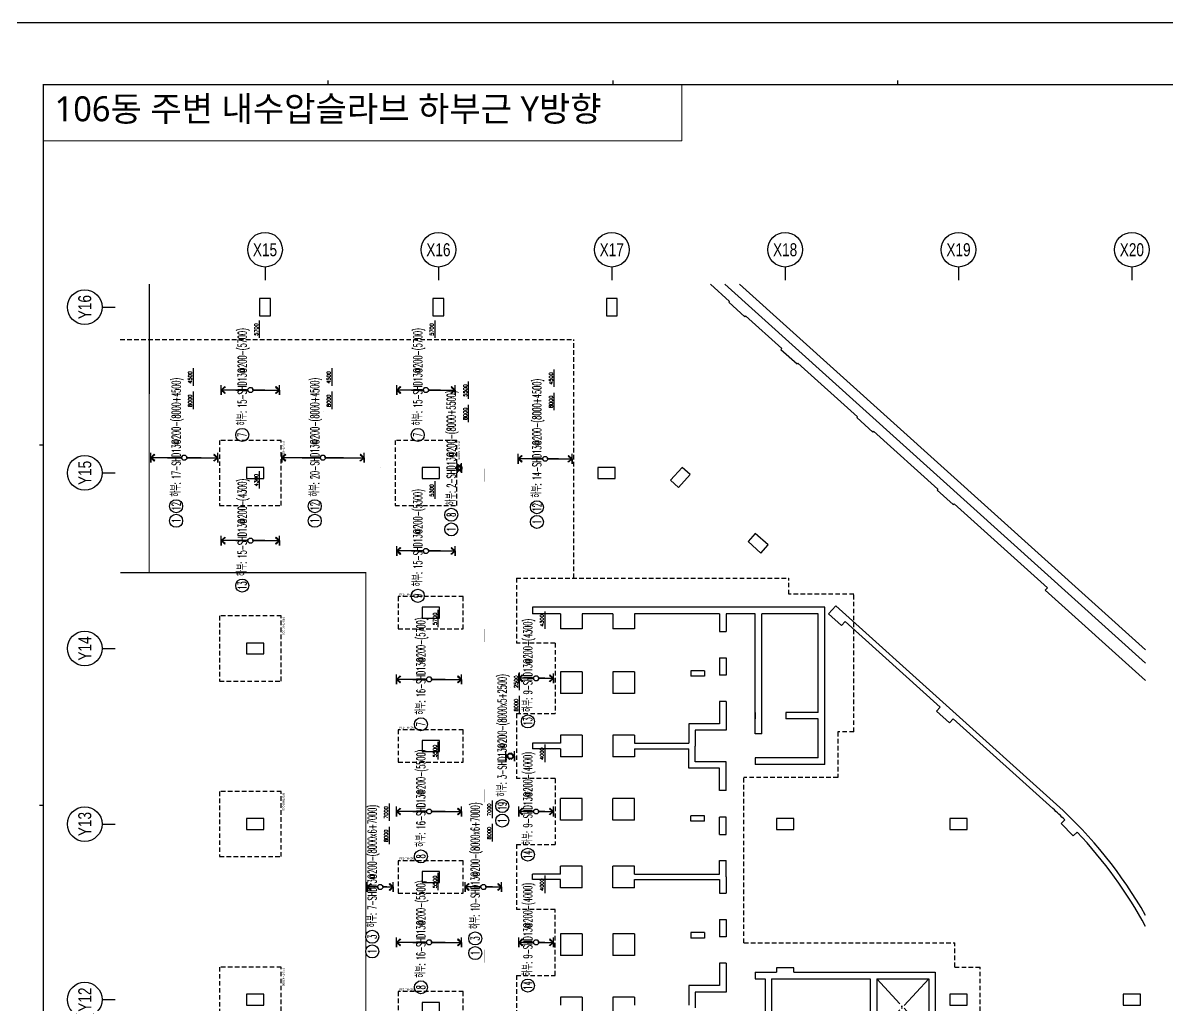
# Model space of a CAD drawing. Header units: millimetres. Extents: x 327808 to 2562540, y -728300 to 402793.
# Drawn here: x 461575 to 514374, y -270846 to -225530 of the extents above; entities that cross this region are included whole.
import ezdxf
from ezdxf.enums import TextEntityAlignment as Align

# ---------------------------------------------------------------- set-up
doc = ezdxf.new("R2010")
doc.units = ezdxf.units.MM
doc.header["$LTSCALE"] = 140
doc.linetypes.add('XS-기초$0$DDOT', pattern=[14, 12, -1, 0, -1])
doc.linetypes.add('XS-기초$0$HID', pattern=[2.3, 1.5, -0.8])
for name, color, linetype in [('BUB', 7, 'Continuous'), ('CEN-P', 14, 'Continuous'), ('XDIM', 7, 'Continuous'), ('XREBAR', 1, 'Continuous'), ('XS-기초$0$MAT', 3, 'XS-기초$0$HID'), ('XS-기초$0$OPEN', 9, 'XS-기초$0$DDOT'), ('XS-기초$0$PILE-P', 4, 'XS-기초$0$HID'), ('XS-기초$0$WALL', 11, 'Continuous'), ('XS-기초$0$기초연단', 3, 'Continuous'), ('XTAG', 7, 'Continuous'), ('기초꺽임', 7, 'Continuous')]:
    doc.layers.add(name, color=color, linetype=linetype)
doc.layers.add('TEXT', color=3, linetype='Continuous', lineweight=9)
doc.layers.add('XTITLE', color=22, linetype='Continuous', lineweight=0)
doc.layers.add('XS-기초$0$DEFPOINT', color=144, linetype='Continuous', plot=False)
doc.styles.add('XRebar', font='Romans.shx', dxfattribs={"bigfont": 'whgtxt.shx'})
doc.styles.add('XRebar2', font='Romans.shx')
doc.styles.add('XS-기초$0$맑은고딕', font='malgun.ttf')
doc.styles.add('돋움', font='malgun.ttf')
doc.styles.add('돋음', font='')
doc.styles.get('돋음').set_extended_font_data('Dotum')

# ---------------------------------------------------------------- blocks, each defined once
blk = doc.blocks.new('dhs_sheet2e')
at = {"color": 7}
for p, q in [((2996.4, 43498.2), (2796.7, 43498.2)), ((2996.4, 29664.7), (2796.7, 29664.7)), ((2996.4, 15831.2), (2796.7, 15831.2)), ((20500.6, 1997.6), (20500.6, 1797.9)), ((38004.8, 1997.6), (38004.8, 1797.9))]:
    blk.add_line(p, q, dxfattribs=at)
blk.add_lwpolyline([(84000, 0), (84000, 59329.4), (0, 59329.4), (0, 0)], close=True, dxfattribs=at)
at = {"color": 30, "const_width": 64.9}
blk.add_lwpolyline([(81003.6, 57331.7), (2996.4, 57331.7), (2996.4, 1997.6), (81003.6, 1997.6)], close=True, dxfattribs=at)
blk = doc.blocks.new('SDHSDHS')
at = {"color": 255, "xscale": 0.75, "yscale": 0.75, "zscale": 0.75}
blk.add_blockref('dhs_sheet2e', (0, 0), dxfattribs=at)
blk = doc.blocks.new('XS-기초$0$PF3')
at = {"layer": 'XS-기초$0$MAT', "linetype": 'XS-기초$0$HID'}
blk.add_lwpolyline([(-1500, -1650), (1500, -1650), (1500, 1200), (-1500, 1200)], close=True, dxfattribs=at)
at = {"layer": 'XS-기초$0$DEFPOINT', "color": 1, "style": 'XS-기초$0$맑은고딕'}
blk.add_text('PF3-THK1000', height=100, dxfattribs=at).set_placement((-1450, 1300), align=Align.MIDDLE_LEFT)
blk = doc.blocks.new('XS-기초$0$PF2')
at = {"layer": 'XS-기초$0$MAT', "linetype": 'XS-기초$0$HID'}
blk.add_lwpolyline([(-1500, -750), (1500, -750), (1500, 750), (-1500, 750)], close=True, dxfattribs=at)
at = {"layer": 'XS-기초$0$DEFPOINT', "color": 1, "style": 'XS-기초$0$맑은고딕'}
blk.add_text('PF2-THK950', height=100, dxfattribs=at).set_placement((-1450, 850), align=Align.MIDDLE_LEFT)
blk = doc.blocks.new('BUB')
at = {"layer": 'BUB'}
blk.add_line((0, 1500), (0, 0), dxfattribs=at)
blk.add_circle((0, 3500), 2000, dxfattribs=at)
blk = doc.blocks.new('zdhdthbse')
at = {"layer": 'CEN-P'}
blk.add_lwpolyline([(-21405, 32883), (-21405, 27829)], dxfattribs=at)
at = {"layer": 'XS-기초$0$OPEN'}
for p, q in [((14570, -1755), (12170, 845)), ((14570, 845), (12170, -1755))]:
    blk.add_line(p, q, dxfattribs=at)
at = {"layer": 'XS-기초$0$WALL', "color": 5}
for p, q in [((5374, 32090), (4494, 32883)), ((24577, 15406), (5167, 32883)), ((-15805, 32230), (-16305, 32230)), ((-16305, 32230), (-16305, 31430)), ((-15805, 31430), (-15805, 32230)), ((-7805, 32230), (-8305, 32230)), ((-8305, 32230), (-8305, 31430)), ((-7805, 31430), (-7805, 32230)), ((195, 32230), (-305, 32230)), ((-305, 32230), (-305, 31430)), ((195, 31430), (195, 32230)), ((5374, 32090), (5341, 32053)), ((5341, 32053), (6084, 31384)), ((-16305, 31430), (-15805, 31430)), ((-8305, 31430), (-7805, 31430)), ((-305, 31430), (195, 31430)), ((6084, 31384), (6118, 31421)), ((7788, 29918), (6118, 31421)), ((7788, 29918), (7754, 29880)), ((7754, 29880), (8497, 29211)), ((8497, 29211), (8531, 29248)), ((11280, 26773), (8531, 29248)), ((11280, 26773), (11247, 26735)), ((11247, 26735), (11990, 26066)), ((11990, 26066), (12023, 26103)), ((14996, 23427), (12023, 26103)), ((-16905, 24430), (-16905, 23930)), ((-16105, 24430), (-16905, 24430)), ((-16105, 23930), (-16105, 24430)), ((-8805, 24430), (-8805, 23930)), ((-8005, 24430), (-8805, 24430)), ((-8005, 23930), (-8005, 24430)), ((-705, 24430), (-705, 23930)), ((95, 24430), (-705, 24430)), ((95, 23930), (95, 24430)), ((3189, 24437), (2654, 23842)), ((3561, 24102), (3189, 24437)), ((-16905, 23930), (-16105, 23930)), ((-8805, 23930), (-8005, 23930)), ((-705, 23930), (95, 23930)), ((2654, 23842), (3025, 23508)), ((3025, 23508), (3561, 24102)), ((14996, 23427), (14963, 23390)), ((14963, 23390), (15706, 22721)), ((15706, 22721), (15739, 22758)), ((20049, 18877), (15739, 22758)), ((6570, 21392), (6236, 21021)), ((7165, 20857), (6570, 21392)), ((6236, 21021), (6830, 20485)), ((6830, 20485), (7165, 20857)), ((19949, 18765), (20049, 18877)), ((24577, 14599), (19949, 18765)), ((-8805, 17980), (-8805, 17480)), ((-8005, 17980), (-8805, 17980)), ((-8005, 17480), (-8005, 17980)), ((-3705, 17980), (-3705, 17680)), ((9770, 17980), (-3705, 17980)), ((9770, 10730), (9770, 17980)), ((10286, 18047), (9952, 17675)), ((20467, 8879), (10286, 18047)), ((-8805, 17480), (-8005, 17480)), ((-2420, 17680), (-3705, 17680)), ((-2420, 17680), (-2420, 16980)), ((-1420, 17680), (-1420, 16980)), ((0, 17680), (-1420, 17680)), ((0, 17680), (0, 16980)), ((4920, 17680), (1000, 17680)), ((1000, 17680), (1000, 16980)), ((4920, 17680), (4920, 16865)), ((6570, 17680), (5220, 17680)), ((5220, 17680), (5220, 16865)), ((6570, 12140), (6570, 17680)), ((6870, 12140), (6870, 17680)), ((9470, 17680), (6870, 17680)), ((9470, 13130), (9470, 17680)), ((9952, 17675), (10546, 17140)), ((-1420, 16980), (-2420, 16980)), ((1000, 16980), (0, 16980)), ((10546, 17140), (10713, 17325)), ((15098, 13378), (10713, 17325)), ((4920, 16865), (5220, 16865)), ((-16905, 16330), (-16905, 15830)), ((-16105, 16330), (-16905, 16330)), ((-16105, 15830), (-16105, 16330)), ((-16905, 15830), (-16105, 15830)), ((4920, 15655), (5220, 15655)), ((4920, 15655), (4920, 14855)), ((5220, 15655), (5220, 14855)), ((-1420, 15000), (-2420, 15000)), ((-2420, 15000), (-2420, 14000)), ((-1420, 15000), (-1420, 14000)), ((1000, 15000), (0, 15000)), ((0, 15000), (0, 14000)), ((1000, 15000), (1000, 14000)), ((4220, 15050), (3590, 15050)), ((3590, 15050), (3590, 14800)), ((4220, 14800), (3590, 14800)), ((4220, 15050), (4220, 14800)), ((5220, 14855), (4920, 14855)), ((-1420, 14000), (-2420, 14000)), ((1000, 14000), (0, 14000)), ((5220, 13635), (4920, 13635)), ((4920, 13635), (4920, 12605)), ((5220, 13635), (5220, 12305)), ((15098, 13378), (14931, 13192)), ((6570, 13130), (6570, 12830)), ((9470, 13130), (7980, 13130)), ((7980, 13130), (7980, 12830)), ((9470, 12830), (7980, 12830)), ((9470, 11030), (9470, 12830)), ((14931, 13192), (15525, 12657)), ((15525, 12657), (15692, 12842)), ((20300, 8694), (15692, 12842)), ((3500, 12605), (3500, 11705)), ((4920, 12605), (3500, 12605)), ((3800, 12305), (3800, 11580)), ((5220, 12305), (3800, 12305)), ((-8805, 11830), (-8805, 11330)), ((-8005, 11830), (-8805, 11830)), ((-8005, 11330), (-8005, 11830)), ((-3705, 11705), (-3705, 11455)), ((-2420, 11705), (-3705, 11705)), ((-1420, 12080), (-2420, 12080)), ((-2420, 12080), (-2420, 11705)), ((-1420, 12080), (-1420, 11080)), ((1000, 12080), (0, 12080)), ((0, 12080), (0, 11080)), ((1000, 12080), (1000, 11705)), ((1000, 11705), (3500, 11705)), ((6870, 12140), (6570, 12140)), ((-8805, 11330), (-8005, 11330)), ((-2420, 11455), (-3705, 11455)), ((-2420, 11455), (-2420, 11080)), ((1000, 11455), (3500, 11455)), ((1000, 11455), (1000, 11080)), ((3500, 10555), (3500, 11455)), ((3800, 10855), (3800, 11580)), ((-1420, 11080), (-2420, 11080)), ((1000, 11080), (0, 11080)), ((5220, 10855), (3800, 10855)), ((5220, 9525), (5220, 10855)), ((9470, 11030), (6570, 11030)), ((6570, 11030), (6570, 10730)), ((9770, 10730), (6570, 10730)), ((4920, 10555), (3500, 10555)), ((4920, 9525), (4920, 10555)), ((5220, 9525), (4920, 9525)), ((-2420, 8160), (-2420, 9160)), ((-1420, 9160), (-2420, 9160)), ((-1420, 8160), (-1420, 9160)), ((0, 8160), (0, 9160)), ((1000, 9160), (0, 9160)), ((1000, 8160), (1000, 9160)), ((-16905, 8230), (-16905, 7730)), ((-16105, 8230), (-16905, 8230)), ((-16105, 7730), (-16105, 8230)), ((-1420, 8160), (-2420, 8160)), ((1000, 8160), (0, 8160)), ((4220, 8360), (3590, 8360)), ((3590, 8110), (3590, 8360)), ((4220, 8110), (3590, 8110)), ((4220, 8110), (4220, 8360)), ((5220, 8305), (4920, 8305)), ((4920, 7505), (4920, 8305)), ((5220, 7505), (5220, 8305)), ((7545, 8230), (7545, 7730)), ((8345, 8230), (7545, 8230)), ((8345, 7730), (8345, 8230)), ((15545, 8230), (15545, 7730)), ((16345, 8230), (15545, 8230)), ((16345, 7730), (16345, 8230)), ((20856, 8174), (20678, 7998)), ((20678, 7998), (21241, 7429)), ((-16905, 7730), (-16105, 7730)), ((4920, 7505), (5220, 7505)), ((7545, 7730), (8345, 7730)), ((15545, 7730), (16345, 7730)), ((21419, 7605), (21241, 7429)), ((-2420, 5665), (-2420, 6040)), ((-1420, 6040), (-2420, 6040)), ((-1420, 5040), (-1420, 6040)), ((0, 5040), (0, 6040)), ((1000, 6040), (0, 6040)), ((1000, 5665), (1000, 6040)), ((4920, 6295), (5220, 6295)), ((4920, 5665), (4920, 6295)), ((5220, 5540), (5220, 6295)), ((-8805, 5790), (-8805, 5290)), ((-8005, 5790), (-8805, 5790)), ((-8805, 5290), (-8005, 5290)), ((-8005, 5290), (-8005, 5790)), ((-3705, 5415), (-3705, 5665)), ((-2420, 5665), (-3705, 5665)), ((-2420, 5415), (-3705, 5415)), ((-2420, 5040), (-2420, 5415)), ((1000, 5665), (4920, 5665)), ((1000, 5415), (4920, 5415)), ((1000, 5040), (1000, 5415)), ((4920, 5415), (4920, 4785)), ((5220, 5540), (5220, 4785)), ((-1420, 5040), (-2420, 5040)), ((1000, 5040), (0, 5040)), ((4920, 4785), (5220, 4785)), ((4920, 3575), (5220, 3575)), ((4920, 3575), (4920, 2775)), ((5220, 3575), (5220, 2775)), ((-1420, 2920), (-2420, 2920)), ((-2420, 2920), (-2420, 1920)), ((-1420, 2920), (-1420, 1920)), ((1000, 2920), (0, 2920)), ((0, 2920), (0, 1920)), ((1000, 2920), (1000, 1920)), ((4220, 2970), (3590, 2970)), ((3590, 2970), (3590, 2720)), ((4220, 2720), (3590, 2720)), ((4220, 2970), (4220, 2720)), ((5220, 2775), (4920, 2775)), ((-1420, 1920), (-2420, 1920)), ((1000, 1920), (0, 1920)), ((5220, 1555), (4920, 1555)), ((4920, 1555), (4920, 525)), ((5220, 1555), (5220, 225)), ((6570, 1145), (6570, 845)), ((6570, 1145), (7545, 1145)), ((8345, 1345), (7545, 1345)), ((7545, 1345), (7545, 1145)), ((8345, 1145), (8345, 1345)), ((8345, 1145), (14870, 1145)), ((14870, 1145), (14870, -7305)), ((6570, 845), (7020, 845)), ((7020, 845), (7020, -2055)), ((7320, 845), (11870, 845)), ((7320, 845), (7320, -2055)), ((11870, 845), (11870, -1755)), ((12170, 845), (14570, 845)), ((12170, 845), (12170, -1755)), ((14570, 845), (14570, -1755)), ((-16905, 130), (-16905, -370)), ((-16105, 130), (-16905, 130)), ((-16105, -370), (-16105, 130)), ((-1420, 0), (-2420, 0)), ((-2420, 0), (-2420, -375)), ((-1420, 0), (-1420, -1000)), ((1000, 0), (0, 0)), ((0, 0), (0, -1000)), ((1000, 0), (1000, -375)), ((3500, 525), (3500, -375)), ((4920, 525), (3500, 525)), ((3800, 225), (3800, -500)), ((5220, 225), (3800, 225)), ((15545, 130), (15545, -370)), ((16345, 130), (15545, 130)), ((16345, -370), (16345, 130)), ((23545, 130), (23545, -370)), ((24345, 130), (23545, 130)), ((24345, -370), (24345, 130)), ((-16905, -370), (-16105, -370)), ((-8805, -250), (-8805, -750)), ((-8005, -250), (-8805, -250)), ((-8005, -750), (-8005, -250)), ((15545, -370), (16345, -370)), ((23545, -370), (24345, -370))]:
    blk.add_line(p, q, dxfattribs=at)
for radius, start, end in [(20250, 45.845, 48), (20500, 29.5887, 48), (20250, 28.3181, 43.5813)]:
    blk.add_arc((6750, -6355), radius, start, end, dxfattribs=at)
at = {"layer": 'XS-기초$0$기초연단'}
blk.add_line((24577, 16012), (5839, 32883), dxfattribs=at)
at = {"layer": 'XS-기초$0$기초연단', "linetype": 'XS-기초$0$HID'}
for p, q in [((-22733, 30330), (-1805, 30330)), ((-1805, 19330), (-1805, 30330)), ((-4455, 19330), (8120, 19330)), ((-4455, 19330), (-4455, 16330)), ((8120, 18580), (8120, 19330)), ((11120, 18580), (8120, 18580)), ((11120, 12230), (11120, 18580)), ((-2670, 16330), (-4455, 16330)), ((-2670, 16330), (-2670, 13080)), ((-4455, 13080), (-2670, 13080)), ((-4455, 13080), (-4455, 10080)), ((10370, 12230), (10370, 10130)), ((11120, 12230), (10370, 12230)), ((-2670, 10080), (-4455, 10080)), ((-2670, 10080), (-2670, 7040)), ((6045, 2495), (6045, 10130)), ((10370, 10130), (6045, 10130)), ((-4455, 7040), (-2670, 7040)), ((-4455, 7040), (-4455, 4040)), ((-2670, 4040), (-4455, 4040)), ((-2670, 1000), (-2670, 4040)), ((6045, 2495), (15770, 2495)), ((15770, 1380), (15770, 2495)), ((15770, 1380), (16945, 1380)), ((16945, -1620), (16945, 1380)), ((-4455, 1000), (-2670, 1000)), ((-4455, 1000), (-4455, -2000))]:
    blk.add_line(p, q, dxfattribs=at)
at = {"layer": '기초꺽임', "color": 1, "const_width": 50}
blk.add_lwpolyline([(-21405, 32883), (-21405, 19580), (-11405, 19580), (-11405, -20020), (24577, -20020)], dxfattribs=at)
at = {"layer": '기초꺽임', "color": 3, "const_width": 50}
blk.add_lwpolyline([(-21405, 19580), (-22733, 19580)], dxfattribs=at)
at = {"layer": 'BUB', "xscale": 0.4, "yscale": 0.4, "zscale": 0.4}
for p in [(-16055, 33080), (-8055, 33080), (-55, 33080), (7945, 33080), (15945, 33080), (23945, 33080)]:
    blk.add_blockref('BUB', p, dxfattribs=at)
at = {"layer": 'BUB', "xscale": 0.4, "yscale": 0.4, "zscale": 0.4, "rotation": 90}
for p in [(-22975, 31830), (-22975, 24180), (-22975, 16080), (-22975, 7980), (-22975, -120)]:
    blk.add_blockref('BUB', p, dxfattribs=at)
at = {"layer": 'XS-기초$0$PILE-P', "rotation": 270}
for p in [(-16505, 24180), (-8405, 24180), (-16505, 16080), (-16505, 7980), (-16505, -120)]:
    blk.add_blockref('XS-기초$0$PF3', p, dxfattribs=at)
at = {"layer": 'XS-기초$0$PILE-P'}
for p in [(-8405, 17730), (-8405, 11580), (-8405, 5540), (-8405, -500)]:
    blk.add_blockref('XS-기초$0$PF2', p, dxfattribs=at)
at = {"layer": 'TEXT', "style": '돋음', "width": 0.8}
for s, p in [('X15', (-16055, 34478)), ('X16', (-8055, 34478)), ('X17', (-55, 34478)), ('X18', (7945, 34478)), ('X19', (15945, 34478)), ('X20', (23945, 34478))]:
    blk.add_text(s, height=600, dxfattribs=at).set_placement(p, align=Align.MIDDLE_CENTER)
for s, p in [('Y16', (-24373, 31830)), ('Y15', (-24373, 24180)), ('Y14', (-24373, 16080)), ('Y13', (-24373, 7980)), ('Y12', (-24373, -120))]:
    blk.add_text(s, height=600, rotation=90, dxfattribs=at).set_placement(p, align=Align.MIDDLE_CENTER)
blk = doc.blocks.new('*U489', base_point=(484877.9003, -269607.5003))
at = {"layer": 'XTAG', "color": 0, "linetype": 'Continuous', "ltscale": 4.34365e-311}
blk.add_circle((484877.9003, -269945.0003), 300, dxfattribs=at)
at = {"layer": 'XTAG', "color": 0, "linetype": 'Continuous', "ltscale": 4.34365e-311, "style": 'XRebar', "width": 0.55}
blk.add_text('하부: 9-SHD13@200-(4000)', height=400, rotation=90, dxfattribs=at).set_placement((484877.9003, -269507.5003), align=Align.MIDDLE_LEFT)
blk.add_text('14', height=400, rotation=90, dxfattribs=at).set_placement((484877.9003, -269945.0003), align=Align.MIDDLE_CENTER)
blk = doc.blocks.new('*U490', base_point=(484877.9003, -263567.5003))
at = {"layer": 'XTAG', "color": 0, "linetype": 'Continuous', "ltscale": 4.34365e-311}
blk.add_circle((484877.9003, -263905.0003), 300, dxfattribs=at)
at = {"layer": 'XTAG', "color": 0, "linetype": 'Continuous', "ltscale": 4.34365e-311, "style": 'XRebar', "width": 0.55}
blk.add_text('하부: 9-SHD13@200-(4000)', height=400, rotation=90, dxfattribs=at).set_placement((484877.9003, -263467.5003), align=Align.MIDDLE_LEFT)
blk.add_text('14', height=400, rotation=90, dxfattribs=at).set_placement((484877.9003, -263905.0003), align=Align.MIDDLE_CENTER)
blk = doc.blocks.new('*U493', base_point=(479797.9003, -244201.0717))
at = {"layer": 'XTAG', "color": 0, "linetype": 'Continuous', "ltscale": 4.34365e-311}
blk.add_circle((479797.9003, -244538.5717), 300, dxfattribs=at)
at = {"layer": 'XTAG', "color": 0, "linetype": 'Continuous', "ltscale": 4.34365e-311, "style": 'XRebar', "width": 0.55}
blk.add_text('하부: 15-SHD13@200-(5700)', height=400, rotation=90, dxfattribs=at).set_placement((479797.9003, -244101.0717), align=Align.MIDDLE_LEFT)
blk.add_text('7', height=400, rotation=90, dxfattribs=at).set_placement((479797.9003, -244538.5717), align=Align.MIDDLE_CENTER)
blk = doc.blocks.new('*U494', base_point=(479942.9003, -257551.0717))
at = {"layer": 'XTAG', "color": 0, "linetype": 'Continuous', "ltscale": 4.34365e-311}
blk.add_circle((479942.9003, -257888.5717), 300, dxfattribs=at)
at = {"layer": 'XTAG', "color": 0, "linetype": 'Continuous', "ltscale": 4.34365e-311, "style": 'XRebar', "width": 0.55}
blk.add_text('하부: 16-SHD13@200-(5700)', height=400, rotation=90, dxfattribs=at).set_placement((479942.9003, -257451.0717), align=Align.MIDDLE_LEFT)
blk.add_text('7', height=400, rotation=90, dxfattribs=at).set_placement((479942.9003, -257888.5717), align=Align.MIDDLE_CENTER)
blk = doc.blocks.new('*U495', base_point=(471697.9003, -244201.0717))
at = {"layer": 'XTAG', "color": 0, "linetype": 'Continuous', "ltscale": 4.34365e-311}
blk.add_circle((471697.9003, -244538.5717), 300, dxfattribs=at)
at = {"layer": 'XTAG', "color": 0, "linetype": 'Continuous', "ltscale": 4.34365e-311, "style": 'XRebar', "width": 0.55}
blk.add_text('하부: 15-SHD13@200-(5700)', height=400, rotation=90, dxfattribs=at).set_placement((471697.9003, -244101.0717), align=Align.MIDDLE_LEFT)
blk.add_text('7', height=400, rotation=90, dxfattribs=at).set_placement((471697.9003, -244538.5717), align=Align.MIDDLE_CENTER)
blk = doc.blocks.new('*U497', base_point=(484877.9003, -257422.5003))
at = {"layer": 'XTAG', "color": 0, "linetype": 'Continuous', "ltscale": 4.34365e-311}
blk.add_circle((484877.9003, -257760.0003), 300, dxfattribs=at)
at = {"layer": 'XTAG', "color": 0, "linetype": 'Continuous', "ltscale": 4.34365e-311, "style": 'XRebar', "width": 0.55}
blk.add_text('하부: 9-SHD13@200-(4300)', height=400, rotation=90, dxfattribs=at).set_placement((484877.9003, -257322.5003), align=Align.MIDDLE_LEFT)
blk.add_text('13', height=400, rotation=90, dxfattribs=at).set_placement((484877.9003, -257760.0003), align=Align.MIDDLE_CENTER)
blk = doc.blocks.new('*U498', base_point=(471697.9003, -251151.0717))
at = {"layer": 'XTAG', "color": 0, "linetype": 'Continuous', "ltscale": 4.34365e-311}
blk.add_circle((471697.9003, -251488.5717), 300, dxfattribs=at)
at = {"layer": 'XTAG', "color": 0, "linetype": 'Continuous', "ltscale": 4.34365e-311, "style": 'XRebar', "width": 0.55}
blk.add_text('하부: 15-SHD13@200-(4300)', height=400, rotation=90, dxfattribs=at).set_placement((471697.9003, -251051.0717), align=Align.MIDDLE_LEFT)
blk.add_text('13', height=400, rotation=90, dxfattribs=at).set_placement((471697.9003, -251488.5717), align=Align.MIDDLE_CENTER)
blk = doc.blocks.new('*U524', base_point=(479942.9003, -263646.0717))
at = {"layer": 'XTAG', "color": 0, "linetype": 'Continuous', "ltscale": 4.34365e-311}
blk.add_circle((479942.9003, -263983.5717), 300, dxfattribs=at)
at = {"layer": 'XTAG', "color": 0, "linetype": 'Continuous', "ltscale": 4.34365e-311, "style": 'XRebar', "width": 0.55}
blk.add_text('하부: 16-SHD13@200-(5500)', height=400, rotation=90, dxfattribs=at).set_placement((479942.9003, -263546.0717), align=Align.MIDDLE_LEFT)
blk.add_text('8', height=400, rotation=90, dxfattribs=at).set_placement((479942.9003, -263983.5717), align=Align.MIDDLE_CENTER)
blk = doc.blocks.new('*U525', base_point=(479942.9003, -269686.0717))
at = {"layer": 'XTAG', "color": 0, "linetype": 'Continuous', "ltscale": 4.34365e-311}
blk.add_circle((479942.9003, -270023.5717), 300, dxfattribs=at)
at = {"layer": 'XTAG', "color": 0, "linetype": 'Continuous', "ltscale": 4.34365e-311, "style": 'XRebar', "width": 0.55}
blk.add_text('하부: 16-SHD13@200-(5500)', height=400, rotation=90, dxfattribs=at).set_placement((479942.9003, -269586.0717), align=Align.MIDDLE_LEFT)
blk.add_text('8', height=400, rotation=90, dxfattribs=at).set_placement((479942.9003, -270023.5717), align=Align.MIDDLE_CENTER)
blk = doc.blocks.new('*U526', base_point=(479797.9003, -251626.0717))
at = {"layer": 'XTAG', "color": 0, "linetype": 'Continuous', "ltscale": 4.34365e-311}
blk.add_circle((479797.9003, -251963.5717), 300, dxfattribs=at)
at = {"layer": 'XTAG', "color": 0, "linetype": 'Continuous', "ltscale": 4.34365e-311, "style": 'XRebar', "width": 0.55}
blk.add_text('하부: 15-SHD13@200-(5300)', height=400, rotation=90, dxfattribs=at).set_placement((479797.9003, -251526.0717), align=Align.MIDDLE_LEFT)
blk.add_text('9', height=400, rotation=90, dxfattribs=at).set_placement((479797.9003, -251963.5717), align=Align.MIDDLE_CENTER)
blk = doc.blocks.new('*U527', base_point=(485297.9003, -247539.3753))
at = {"layer": 'XTAG', "color": 0, "linetype": 'Continuous', "ltscale": 4.34365e-311}
for centre in [(485297.9003, -247876.8753), (485297.9003, -248551.8753)]:
    blk.add_circle(centre, 300, dxfattribs=at)
at = {"layer": 'XTAG', "color": 0, "linetype": 'Continuous', "ltscale": 4.34365e-311, "style": 'XRebar', "width": 0.55}
blk.add_text('하부: 14-SHD13@200-(8000+4500)', height=400, rotation=90, dxfattribs=at).set_placement((485297.9003, -247439.3753), align=Align.MIDDLE_LEFT)
for s, p in [('12', (485297.9003, -247876.8753)), ('1', (485297.9003, -248551.8753))]:
    blk.add_text(s, height=400, rotation=90, dxfattribs=at).set_placement(p, align=Align.MIDDLE_CENTER)
blk = doc.blocks.new('*U528', base_point=(481342.9003, -247885.8039))
at = {"layer": 'XTAG', "color": 0, "linetype": 'Continuous', "ltscale": 4.34365e-311}
for centre in [(481342.9003, -248223.3039), (481342.9003, -248898.3039)]:
    blk.add_circle(centre, 300, dxfattribs=at)
at = {"layer": 'XTAG', "color": 0, "linetype": 'Continuous', "ltscale": 4.34365e-311, "style": 'XRebar', "width": 0.55}
blk.add_text('하부: 2-SHD13@200-(8000+5500)', height=400, rotation=90, dxfattribs=at).set_placement((481342.9003, -247785.8039), align=Align.MIDDLE_LEFT)
for s, p in [('8', (481342.9003, -248223.3039)), ('1', (481342.9003, -248898.3039))]:
    blk.add_text(s, height=400, rotation=90, dxfattribs=at).set_placement(p, align=Align.MIDDLE_CENTER)
blk = doc.blocks.new('*U529', base_point=(477692.9003, -267356.161))
at = {"layer": 'XTAG', "color": 0, "linetype": 'Continuous', "ltscale": 4.34365e-311}
for centre in [(477692.9003, -267693.661), (477692.9003, -268368.661)]:
    blk.add_circle(centre, 300, dxfattribs=at)
at = {"layer": 'XTAG', "color": 0, "linetype": 'Continuous', "ltscale": 4.34365e-311, "style": 'XRebar', "width": 0.55}
blk.add_text('하부: 7-SHD13@200-(8000x6+7000)', height=400, rotation=90, dxfattribs=at).set_placement((477692.9003, -267256.161), align=Align.MIDDLE_LEFT)
for s, p in [('3', (477692.9003, -267693.661)), ('1', (477692.9003, -268368.661))]:
    blk.add_text(s, height=400, rotation=90, dxfattribs=at).set_placement(p, align=Align.MIDDLE_CENTER)
blk = doc.blocks.new('*U531', base_point=(482447.9003, -267434.7324))
at = {"layer": 'XTAG', "color": 0, "linetype": 'Continuous', "ltscale": 4.34365e-311}
for centre in [(482447.9003, -267772.2324), (482447.9003, -268447.2324)]:
    blk.add_circle(centre, 300, dxfattribs=at)
at = {"layer": 'XTAG', "color": 0, "linetype": 'Continuous', "ltscale": 4.34365e-311, "style": 'XRebar', "width": 0.55}
blk.add_text('하부: 10-SHD13@200-(8000x6+7000)', height=400, rotation=90, dxfattribs=at).set_placement((482447.9003, -267334.7324), align=Align.MIDDLE_LEFT)
for s, p in [('3', (482447.9003, -267772.2324)), ('1', (482447.9003, -268447.2324))]:
    blk.add_text(s, height=400, rotation=90, dxfattribs=at).set_placement(p, align=Align.MIDDLE_CENTER)
blk = doc.blocks.new('*U532', base_point=(475042.9003, -247489.3753))
at = {"layer": 'XTAG', "color": 0, "linetype": 'Continuous', "ltscale": 4.34365e-311}
for centre in [(475042.9003, -247826.8753), (475042.9003, -248501.8753)]:
    blk.add_circle(centre, 300, dxfattribs=at)
at = {"layer": 'XTAG', "color": 0, "linetype": 'Continuous', "ltscale": 4.34365e-311, "style": 'XRebar', "width": 0.55}
blk.add_text('하부: 20-SHD13@200-(8000+4500)', height=400, rotation=90, dxfattribs=at).set_placement((475042.9003, -247389.3753), align=Align.MIDDLE_LEFT)
for s, p in [('12', (475042.9003, -247826.8753)), ('1', (475042.9003, -248501.8753))]:
    blk.add_text(s, height=400, rotation=90, dxfattribs=at).set_placement(p, align=Align.MIDDLE_CENTER)
blk = doc.blocks.new('*U533', base_point=(468647.9003, -247489.3753))
at = {"layer": 'XTAG', "color": 0, "linetype": 'Continuous', "ltscale": 4.34365e-311}
for centre in [(468647.9003, -247826.8753), (468647.9003, -248501.8753)]:
    blk.add_circle(centre, 300, dxfattribs=at)
at = {"layer": 'XTAG', "color": 0, "linetype": 'Continuous', "ltscale": 4.34365e-311, "style": 'XRebar', "width": 0.55}
blk.add_text('하부: 17-SHD13@200-(8000+4500)', height=400, rotation=90, dxfattribs=at).set_placement((468647.9003, -247389.3753), align=Align.MIDDLE_LEFT)
for s, p in [('12', (468647.9003, -247826.8753)), ('1', (468647.9003, -248501.8753))]:
    blk.add_text(s, height=400, rotation=90, dxfattribs=at).set_placement(p, align=Align.MIDDLE_CENTER)
blk = doc.blocks.new('*U547', base_point=(483692.9003, -261323.661))
at = {"layer": 'XTAG', "color": 0, "linetype": 'Continuous', "ltscale": 4.34365e-311}
for centre in [(483692.9003, -261661.161), (483692.9003, -262336.161)]:
    blk.add_circle(centre, 300, dxfattribs=at)
at = {"layer": 'XTAG', "color": 0, "linetype": 'Continuous', "ltscale": 4.34365e-311, "style": 'XRebar', "width": 0.55}
blk.add_text('하부: 3-SHD13@200-(8000x5+2500)', height=400, rotation=90, dxfattribs=at).set_placement((483692.9003, -261223.661), align=Align.MIDDLE_LEFT)
for s, p in [('19', (483692.9003, -261661.161)), ('1', (483692.9003, -262336.161))]:
    blk.add_text(s, height=400, rotation=90, dxfattribs=at).set_placement(p, align=Align.MIDDLE_CENTER)

msp = doc.modelspace()

# ---------------------------------------------------------------- linework, layer by layer
at = {"layer": 'XDIM', "color": 250, "linetype": 'Continuous', "ltscale": 2.20348e-317}
for p, q in [((471897.9, -240224.1), (471897.9, -240224.1)), ((479997.9, -240224.1), (479997.9, -240224.1)), ((468847.9, -242435.3), (468847.9, -242435.3)), ((475242.9, -242435.3), (475242.9, -242435.3)), ((485497.9, -242485.3), (485497.9, -242485.3)), ((481542.9, -243037), (481542.9, -243037)), ((468847.9, -243512.4), (468847.9, -243512.4)), ((475242.9, -243512.4), (475242.9, -243512.4)), ((485497.9, -243562.4), (485497.9, -243562.4)), ((481542.9, -244114.1), (481542.9, -244114.1)), ((471897.9, -247174.1), (471897.9, -247174.1)), ((479997.9, -247649.1), (479997.9, -247649.1)), ((480142.9, -253574.1), (480142.9, -253574.1)), ((485077.9, -253650.8), (485077.9, -253650.8)), ((483892.9, -256474.9), (483892.9, -256474.9)), ((483892.9, -257551.9), (483892.9, -257551.9)), ((480142.9, -259669.1), (480142.9, -259669.1)), ((485077.9, -259795.8), (485077.9, -259795.8)), ((482647.9, -262380.7), (482647.9, -262380.7)), ((477892.9, -262507.4), (477892.9, -262507.4)), ((482647.9, -263457.8), (482647.9, -263457.8)), ((477892.9, -263584.4), (477892.9, -263584.4)), ((480142.9, -265709.1), (480142.9, -265709.1)), ((485077.9, -265835.8), (485077.9, -265835.8))]:
    msp.add_line(p, q, dxfattribs=at)
at = {"layer": 'XDIM', "color": 1, "linetype": 'Continuous', "ltscale": 2.20348e-317}
for points in [[(472497.9, -240064.1), (472497.9, -239255)], [(480597.9, -240064.1), (480597.9, -239255)], [(469447.9, -242275.3), (469447.9, -241466.2)], [(475842.9, -242275.3), (475842.9, -241466.2)], [(486097.9, -242325.3), (486097.9, -241516.2)], [(482142.9, -242877), (482142.9, -242067.9)], [(469447.9, -243352.4), (469447.9, -242543.3)], [(475842.9, -243352.4), (475842.9, -242543.3)], [(486097.9, -243402.4), (486097.9, -242593.3)], [(482142.9, -243954.1), (482142.9, -243145)], [(472497.9, -247014.1), (472497.9, -246205)], [(480597.9, -247489.1), (480597.9, -246680)], [(480742.9, -253414.1), (480742.9, -252605)], [(485677.9, -253490.8), (485677.9, -252681.7)], [(484492.9, -256314.9), (484492.9, -255505.8)], [(484492.9, -257391.9), (484492.9, -256582.9)], [(480742.9, -259509.1), (480742.9, -258700)], [(485677.9, -259635.8), (485677.9, -258826.7)], [(478492.9, -262347.4), (478492.9, -261538.3)], [(483247.9, -262220.7), (483247.9, -261411.6)], [(478492.9, -263424.4), (478492.9, -262615.4)], [(483247.9, -263297.8), (483247.9, -262488.7)], [(480742.9, -265549.1), (480742.9, -264740)], [(485677.9, -265675.8), (485677.9, -264866.7)]]:
    msp.add_lwpolyline(points, dxfattribs=at)
at = {"layer": 'XDIM', "color": 4, "linetype": 'Continuous', "ltscale": 4.56907e-10}
for points in [[(471400.4, -242468), (471960.4, -242468), (471960.4, -242514.6), (471960.4, -242421.4), (472026.3, -242355.5), (472119.5, -242355.5), (472185.4, -242421.4), (472185.4, -242514.6), (472119.5, -242580.5), (472026.3, -242580.5), (471960.4, -242514.6), (471960.4, -242468), (471400.4, -242468), (471400.4, -242468), (470727.9, -242468), (470887, -242308.9), (470912.2, -242339), (470727.9, -242468), (470887, -242627.1), (470912.2, -242597.1), (470727.9, -242468), (470727.9, -242693), (470727.9, -242243)], [(472745.4, -242468), (472185.4, -242468), (472185.4, -242421.4), (472185.4, -242514.6), (472119.5, -242580.5), (472026.3, -242580.5), (471960.4, -242514.6), (471960.4, -242421.4), (472026.3, -242355.5), (472119.5, -242355.5), (472185.4, -242421.4), (472185.4, -242468), (472745.4, -242468), (472745.4, -242468), (473417.9, -242468), (473258.8, -242627.1), (473233.6, -242597.1), (473417.9, -242468), (473258.8, -242308.9), (473233.6, -242339), (473417.9, -242468), (473417.9, -242693), (473417.9, -242243)], [(479500.4, -242468), (480060.4, -242468), (480060.4, -242514.6), (480060.4, -242421.4), (480126.3, -242355.5), (480219.5, -242355.5), (480285.4, -242421.4), (480285.4, -242514.6), (480219.5, -242580.5), (480126.3, -242580.5), (480060.4, -242514.6), (480060.4, -242468), (479500.4, -242468), (479500.4, -242468), (478827.9, -242468), (478987, -242308.9), (479012.2, -242339), (478827.9, -242468), (478987, -242627.1), (479012.2, -242597.1), (478827.9, -242468), (478827.9, -242693), (478827.9, -242243)], [(480845.4, -242468), (480285.4, -242468), (480285.4, -242421.4), (480285.4, -242514.6), (480219.5, -242580.5), (480126.3, -242580.5), (480060.4, -242514.6), (480060.4, -242421.4), (480126.3, -242355.5), (480219.5, -242355.5), (480285.4, -242421.4), (480285.4, -242468), (480845.4, -242468), (480845.4, -242468), (481517.9, -242468), (481358.8, -242627.1), (481333.6, -242597.1), (481517.9, -242468), (481358.8, -242308.9), (481333.6, -242339), (481517.9, -242468), (481517.9, -242693), (481517.9, -242243)], [(485050.4, -245643), (485560.4, -245643), (485560.4, -245689.6), (485560.4, -245596.4), (485626.3, -245530.5), (485719.5, -245530.5), (485785.4, -245596.4), (485785.4, -245689.6), (485719.5, -245755.5), (485626.3, -245755.5), (485560.4, -245689.6), (485560.4, -245643), (485050.4, -245643), (485050.4, -245643), (484427.9, -245643), (484587, -245483.9), (484612.2, -245514), (484427.9, -245643), (484587, -245802.1), (484612.2, -245772.1), (484427.9, -245643), (484427.9, -245868), (484427.9, -245418)], [(486295.4, -245643), (485785.4, -245643), (485785.4, -245596.4), (485785.4, -245689.6), (485719.5, -245755.5), (485626.3, -245755.5), (485560.4, -245689.6), (485560.4, -245596.4), (485626.3, -245530.5), (485719.5, -245530.5), (485785.4, -245596.4), (485785.4, -245643), (486295.4, -245643), (486295.4, -245643), (486917.9, -245643), (486758.8, -245802.1), (486733.6, -245772.1), (486917.9, -245643), (486758.8, -245483.9), (486733.6, -245514), (486917.9, -245643), (486917.9, -245868), (486917.9, -245418)], [(481667.9, -246068), (481605.4, -246068), (481605.4, -246114.6), (481605.4, -246021.4), (481671.3, -245955.5), (481764.5, -245955.5), (481830.4, -246021.4), (481830.4, -246114.6), (481764.5, -246180.5), (481671.3, -246180.5), (481605.4, -246114.6), (481605.4, -246068), (481667.9, -246068), (481667.9, -246068), (481617.9, -246068), (481777, -245908.9), (481802.2, -245939), (481617.9, -246068), (481777, -246227.1), (481802.2, -246197.1), (481617.9, -246068), (481617.9, -246293), (481617.9, -245843)], [(481767.9, -246068), (481830.4, -246068), (481830.4, -246021.4), (481830.4, -246114.6), (481764.5, -246180.5), (481671.3, -246180.5), (481605.4, -246114.6), (481605.4, -246021.4), (481671.3, -245955.5), (481764.5, -245955.5), (481830.4, -246021.4), (481830.4, -246068), (481767.9, -246068), (481767.9, -246068), (481817.9, -246068), (481658.8, -246227.1), (481633.6, -246197.1), (481817.9, -246068), (481658.8, -245908.9), (481633.6, -245939), (481817.9, -246068), (481817.9, -246293), (481817.9, -245843)], [(479500.4, -249893), (480060.4, -249893), (480060.4, -249939.6), (480060.4, -249846.4), (480126.3, -249780.5), (480219.5, -249780.5), (480285.4, -249846.4), (480285.4, -249939.6), (480219.5, -250005.5), (480126.3, -250005.5), (480060.4, -249939.6), (480060.4, -249893), (479500.4, -249893), (479500.4, -249893), (478827.9, -249893), (478987, -249733.9), (479012.2, -249764), (478827.9, -249893), (478987, -250052.1), (479012.2, -250022.1), (478827.9, -249893), (478827.9, -250118), (478827.9, -249668)], [(480845.4, -249893), (480285.4, -249893), (480285.4, -249846.4), (480285.4, -249939.6), (480219.5, -250005.5), (480126.3, -250005.5), (480060.4, -249939.6), (480060.4, -249846.4), (480126.3, -249780.5), (480219.5, -249780.5), (480285.4, -249846.4), (480285.4, -249893), (480845.4, -249893), (480845.4, -249893), (481517.9, -249893), (481358.8, -250052.1), (481333.6, -250022.1), (481517.9, -249893), (481358.8, -249733.9), (481333.6, -249764), (481517.9, -249893), (481517.9, -250118), (481517.9, -249668)], [(484852.9, -255768), (485140.4, -255768), (485140.4, -255814.6), (485140.4, -255721.4), (485206.3, -255655.5), (485299.5, -255655.5), (485365.4, -255721.4), (485365.4, -255814.6), (485299.5, -255880.5), (485206.3, -255880.5), (485140.4, -255814.6), (485140.4, -255768), (484852.9, -255768), (484852.9, -255768), (484452.9, -255768), (484612, -255608.9), (484637.2, -255639), (484452.9, -255768), (484612, -255927.1), (484637.2, -255897.1), (484452.9, -255768), (484452.9, -255993), (484452.9, -255543)], [(485652.9, -255768), (485365.4, -255768), (485365.4, -255721.4), (485365.4, -255814.6), (485299.5, -255880.5), (485206.3, -255880.5), (485140.4, -255814.6), (485140.4, -255721.4), (485206.3, -255655.5), (485299.5, -255655.5), (485365.4, -255721.4), (485365.4, -255768), (485652.9, -255768), (485652.9, -255768), (486052.9, -255768), (485893.8, -255927.1), (485868.6, -255897.1), (486052.9, -255768), (485893.8, -255608.9), (485868.6, -255639), (486052.9, -255768), (486052.9, -255993), (486052.9, -255543)], [(479567.9, -255818), (480205.4, -255818), (480205.4, -255864.6), (480205.4, -255771.4), (480271.3, -255705.5), (480364.5, -255705.5), (480430.4, -255771.4), (480430.4, -255864.6), (480364.5, -255930.5), (480271.3, -255930.5), (480205.4, -255864.6), (480205.4, -255818), (479567.9, -255818), (479567.9, -255818), (478817.9, -255818), (478977, -255658.9), (479002.2, -255689), (478817.9, -255818), (478977, -255977.1), (479002.2, -255947.1), (478817.9, -255818), (478817.9, -256043), (478817.9, -255593)], [(481067.9, -255818), (480430.4, -255818), (480430.4, -255771.4), (480430.4, -255864.6), (480364.5, -255930.5), (480271.3, -255930.5), (480205.4, -255864.6), (480205.4, -255771.4), (480271.3, -255705.5), (480364.5, -255705.5), (480430.4, -255771.4), (480430.4, -255818), (481067.9, -255818), (481067.9, -255818), (481817.9, -255818), (481658.8, -255977.1), (481633.6, -255947.1), (481817.9, -255818), (481658.8, -255658.9), (481633.6, -255689), (481817.9, -255818), (481817.9, -256043), (481817.9, -255593)], [(483967.9, -259360.5), (483955.4, -259360.5), (483955.4, -259407.1), (483955.4, -259313.9), (484021.3, -259248), (484114.5, -259248), (484180.4, -259313.9), (484180.4, -259407.1), (484114.5, -259473), (484021.3, -259473), (483955.4, -259407.1), (483955.4, -259360.5), (483967.9, -259360.5), (483967.9, -259360.5), (483867.9, -259360.5), (484027, -259201.4), (484052.2, -259231.5), (483867.9, -259360.5), (484027, -259519.6), (484052.2, -259489.6), (483867.9, -259360.5), (483867.9, -259585.5), (483867.9, -259135.5)], [(484167.9, -259360.5), (484180.4, -259360.5), (484180.4, -259313.9), (484180.4, -259407.1), (484114.5, -259473), (484021.3, -259473), (483955.4, -259407.1), (483955.4, -259313.9), (484021.3, -259248), (484114.5, -259248), (484180.4, -259313.9), (484180.4, -259360.5), (484167.9, -259360.5), (484167.9, -259360.5), (484267.9, -259360.5), (484108.8, -259519.6), (484083.6, -259489.6), (484267.9, -259360.5), (484108.8, -259201.4), (484083.6, -259231.5), (484267.9, -259360.5), (484267.9, -259585.5), (484267.9, -259135.5)], [(479567.9, -261913), (480205.4, -261913), (480205.4, -261959.6), (480205.4, -261866.4), (480271.3, -261800.5), (480364.5, -261800.5), (480430.4, -261866.4), (480430.4, -261959.6), (480364.5, -262025.5), (480271.3, -262025.5), (480205.4, -261959.6), (480205.4, -261913), (479567.9, -261913), (479567.9, -261913), (478817.9, -261913), (478977, -261753.9), (479002.2, -261784), (478817.9, -261913), (478977, -262072.1), (479002.2, -262042.1), (478817.9, -261913), (478817.9, -262138), (478817.9, -261688)], [(481067.9, -261913), (480430.4, -261913), (480430.4, -261866.4), (480430.4, -261959.6), (480364.5, -262025.5), (480271.3, -262025.5), (480205.4, -261959.6), (480205.4, -261866.4), (480271.3, -261800.5), (480364.5, -261800.5), (480430.4, -261866.4), (480430.4, -261913), (481067.9, -261913), (481067.9, -261913), (481817.9, -261913), (481658.8, -262072.1), (481633.6, -262042.1), (481817.9, -261913), (481658.8, -261753.9), (481633.6, -261784), (481817.9, -261913), (481817.9, -262138), (481817.9, -261688)], [(484852.9, -261913), (485140.4, -261913), (485140.4, -261959.6), (485140.4, -261866.4), (485206.3, -261800.5), (485299.5, -261800.5), (485365.4, -261866.4), (485365.4, -261959.6), (485299.5, -262025.5), (485206.3, -262025.5), (485140.4, -261959.6), (485140.4, -261913), (484852.9, -261913), (484852.9, -261913), (484452.9, -261913), (484612, -261753.9), (484637.2, -261784), (484452.9, -261913), (484612, -262072.1), (484637.2, -262042.1), (484452.9, -261913), (484452.9, -262138), (484452.9, -261688)], [(485652.9, -261913), (485365.4, -261913), (485365.4, -261866.4), (485365.4, -261959.6), (485299.5, -262025.5), (485206.3, -262025.5), (485140.4, -261959.6), (485140.4, -261866.4), (485206.3, -261800.5), (485299.5, -261800.5), (485365.4, -261866.4), (485365.4, -261913), (485652.9, -261913), (485652.9, -261913), (486052.9, -261913), (485893.8, -262072.1), (485868.6, -262042.1), (486052.9, -261913), (485893.8, -261753.9), (485868.6, -261784), (486052.9, -261913), (486052.9, -262138), (486052.9, -261688)], [(479567.9, -267953), (480205.4, -267953), (480205.4, -267999.6), (480205.4, -267906.4), (480271.3, -267840.5), (480364.5, -267840.5), (480430.4, -267906.4), (480430.4, -267999.6), (480364.5, -268065.5), (480271.3, -268065.5), (480205.4, -267999.6), (480205.4, -267953), (479567.9, -267953), (479567.9, -267953), (478817.9, -267953), (478977, -267793.9), (479002.2, -267824), (478817.9, -267953), (478977, -268112.1), (479002.2, -268082.1), (478817.9, -267953), (478817.9, -268178), (478817.9, -267728)], [(481067.9, -267953), (480430.4, -267953), (480430.4, -267906.4), (480430.4, -267999.6), (480364.5, -268065.5), (480271.3, -268065.5), (480205.4, -267999.6), (480205.4, -267906.4), (480271.3, -267840.5), (480364.5, -267840.5), (480430.4, -267906.4), (480430.4, -267953), (481067.9, -267953), (481067.9, -267953), (481817.9, -267953), (481658.8, -268112.1), (481633.6, -268082.1), (481817.9, -267953), (481658.8, -267793.9), (481633.6, -267824), (481817.9, -267953), (481817.9, -268178), (481817.9, -267728)], [(484852.9, -267953), (485140.4, -267953), (485140.4, -267999.6), (485140.4, -267906.4), (485206.3, -267840.5), (485299.5, -267840.5), (485365.4, -267906.4), (485365.4, -267999.6), (485299.5, -268065.5), (485206.3, -268065.5), (485140.4, -267999.6), (485140.4, -267953), (484852.9, -267953), (484852.9, -267953), (484452.9, -267953), (484612, -267793.9), (484637.2, -267824), (484452.9, -267953), (484612, -268112.1), (484637.2, -268082.1), (484452.9, -267953), (484452.9, -268178), (484452.9, -267728)], [(485652.9, -267953), (485365.4, -267953), (485365.4, -267906.4), (485365.4, -267999.6), (485299.5, -268065.5), (485206.3, -268065.5), (485140.4, -267999.6), (485140.4, -267906.4), (485206.3, -267840.5), (485299.5, -267840.5), (485365.4, -267906.4), (485365.4, -267953), (485652.9, -267953), (485652.9, -267953), (486052.9, -267953), (485893.8, -268112.1), (485868.6, -268082.1), (486052.9, -267953), (485893.8, -267793.9), (485868.6, -267824), (486052.9, -267953), (486052.9, -268178), (486052.9, -267728)]]:
    msp.add_lwpolyline(points, dxfattribs=at)
at = {"layer": 'XDIM', "color": 4, "linetype": 'Continuous', "ltscale": 7.10404e-14, "elevation": -0.5}
for points in [[(468250.4, -245593), (468910.4, -245593), (468910.4, -245639.6), (468910.4, -245546.4), (468976.3, -245480.5), (469069.5, -245480.5), (469135.4, -245546.4), (469135.4, -245639.6), (469069.5, -245705.5), (468976.3, -245705.5), (468910.4, -245639.6), (468910.4, -245593), (468250.4, -245593), (468250.4, -245593), (467477.9, -245593), (467637, -245433.9), (467662.2, -245464), (467477.9, -245593), (467637, -245752.1), (467662.2, -245722.1), (467477.9, -245593), (467477.9, -245818), (467477.9, -245368)], [(469795.4, -245593), (469135.4, -245593), (469135.4, -245546.4), (469135.4, -245639.6), (469069.5, -245705.5), (468976.3, -245705.5), (468910.4, -245639.6), (468910.4, -245546.4), (468976.3, -245480.5), (469069.5, -245480.5), (469135.4, -245546.4), (469135.4, -245593), (469795.4, -245593), (469795.4, -245593), (470567.9, -245593), (470408.8, -245752.1), (470383.6, -245722.1), (470567.9, -245593), (470408.8, -245433.9), (470383.6, -245464), (470567.9, -245593), (470567.9, -245818), (470567.9, -245368)]]:
    msp.add_lwpolyline(points, dxfattribs=at)
at = {"layer": 'XDIM', "color": 4, "linetype": 'Continuous', "ltscale": 4.56907e-10, "elevation": -0.5}
for points in [[(474467.9, -245593), (475305.4, -245593), (475305.4, -245639.6), (475305.4, -245546.4), (475371.3, -245480.5), (475464.5, -245480.5), (475530.4, -245546.4), (475530.4, -245639.6), (475464.5, -245705.5), (475371.3, -245705.5), (475305.4, -245639.6), (475305.4, -245593), (474467.9, -245593), (474467.9, -245593), (473517.9, -245593), (473677, -245433.9), (473702.2, -245464), (473517.9, -245593), (473677, -245752.1), (473702.2, -245722.1), (473517.9, -245593), (473517.9, -245818), (473517.9, -245368)], [(476367.9, -245593), (475530.4, -245593), (475530.4, -245546.4), (475530.4, -245639.6), (475464.5, -245705.5), (475371.3, -245705.5), (475305.4, -245639.6), (475305.4, -245546.4), (475371.3, -245480.5), (475464.5, -245480.5), (475530.4, -245546.4), (475530.4, -245593), (476367.9, -245593), (476367.9, -245593), (477317.9, -245593), (477158.8, -245752.1), (477133.6, -245722.1), (477317.9, -245593), (477158.8, -245433.9), (477133.6, -245464), (477317.9, -245593), (477317.9, -245818), (477317.9, -245368)], [(471400.4, -249418), (471960.4, -249418), (471960.4, -249464.6), (471960.4, -249371.4), (472026.3, -249305.5), (472119.5, -249305.5), (472185.4, -249371.4), (472185.4, -249464.6), (472119.5, -249530.5), (472026.3, -249530.5), (471960.4, -249464.6), (471960.4, -249418), (471400.4, -249418), (471400.4, -249418), (470727.9, -249418), (470887, -249258.9), (470912.2, -249289), (470727.9, -249418), (470887, -249577.1), (470912.2, -249547.1), (470727.9, -249418), (470727.9, -249643), (470727.9, -249193)], [(472745.4, -249418), (472185.4, -249418), (472185.4, -249371.4), (472185.4, -249464.6), (472119.5, -249530.5), (472026.3, -249530.5), (471960.4, -249464.6), (471960.4, -249371.4), (472026.3, -249305.5), (472119.5, -249305.5), (472185.4, -249371.4), (472185.4, -249418), (472745.4, -249418), (472745.4, -249418), (473417.9, -249418), (473258.8, -249577.1), (473233.6, -249547.1), (473417.9, -249418), (473258.8, -249258.9), (473233.6, -249289), (473417.9, -249418), (473417.9, -249643), (473417.9, -249193)], [(477767.9, -265393), (477955.4, -265393), (477955.4, -265439.6), (477955.4, -265346.4), (478021.3, -265280.5), (478114.5, -265280.5), (478180.4, -265346.4), (478180.4, -265439.6), (478114.5, -265505.5), (478021.3, -265505.5), (477955.4, -265439.6), (477955.4, -265393), (477767.9, -265393), (477767.9, -265393), (477467.9, -265393), (477627, -265233.9), (477652.2, -265264), (477467.9, -265393), (477627, -265552.1), (477652.2, -265522.1), (477467.9, -265393), (477467.9, -265618), (477467.9, -265168)], [(478367.9, -265393), (478180.4, -265393), (478180.4, -265346.4), (478180.4, -265439.6), (478114.5, -265505.5), (478021.3, -265505.5), (477955.4, -265439.6), (477955.4, -265346.4), (478021.3, -265280.5), (478114.5, -265280.5), (478180.4, -265346.4), (478180.4, -265393), (478367.9, -265393), (478367.9, -265393), (478667.9, -265393), (478508.8, -265552.1), (478483.6, -265522.1), (478667.9, -265393), (478508.8, -265233.9), (478483.6, -265264), (478667.9, -265393), (478667.9, -265618), (478667.9, -265168)], [(482400.4, -265393), (482710.4, -265393), (482710.4, -265439.6), (482710.4, -265346.4), (482776.3, -265280.5), (482869.5, -265280.5), (482935.4, -265346.4), (482935.4, -265439.6), (482869.5, -265505.5), (482776.3, -265505.5), (482710.4, -265439.6), (482710.4, -265393), (482400.4, -265393), (482400.4, -265393), (481977.9, -265393), (482137, -265233.9), (482162.2, -265264), (481977.9, -265393), (482137, -265552.1), (482162.2, -265522.1), (481977.9, -265393), (481977.9, -265618), (481977.9, -265168)], [(483245.4, -265393), (482935.4, -265393), (482935.4, -265346.4), (482935.4, -265439.6), (482869.5, -265505.5), (482776.3, -265505.5), (482710.4, -265439.6), (482710.4, -265346.4), (482776.3, -265280.5), (482869.5, -265280.5), (482935.4, -265346.4), (482935.4, -265393), (483245.4, -265393), (483245.4, -265393), (483667.9, -265393), (483508.8, -265552.1), (483483.6, -265522.1), (483667.9, -265393), (483508.8, -265233.9), (483483.6, -265264), (483667.9, -265393), (483667.9, -265618), (483667.9, -265168)]]:
    msp.add_lwpolyline(points, dxfattribs=at)
at = {"layer": 'XREBAR', "color": 11, "linetype": 'Continuous', "ltscale": 7.10404e-14, "const_width": 1}
for points in [[(469060.4, -244193), (469060.4, -244193), (469060.4, -243493), (469055.4, -243474.3), (469041.7, -243460.5), (469022.9, -243455.5), (469022.9, -239693), (469022.9, -239693)], [(469022.9, -251493), (469022.9, -251493), (469022.9, -243493), (469022.9, -243493)]]:
    msp.add_lwpolyline(points, dxfattribs=at)
at = {"layer": 'XREBAR', "color": 11, "linetype": 'Continuous', "ltscale": 4.56907e-10, "const_width": 1}
for points in [[(472072.9, -245318), (472072.9, -245318), (472072.9, -239618), (472072.9, -239618)], [(475455.4, -244193), (475455.4, -244193), (475455.4, -243493), (475450.4, -243474.3), (475436.7, -243460.5), (475417.9, -243455.5), (475417.9, -239693), (475417.9, -239693)], [(478105.4, -246693), (478105.4, -246693), (478105.4, -246093), (478100.4, -246074.3), (478086.7, -246060.5), (478067.9, -246055.5), (478067.9, -239693), (478067.9, -239693)], [(480172.9, -245318), (480172.9, -245318), (480172.9, -239618), (480172.9, -239618)], [(481755.4, -245193), (481755.4, -245193), (481755.4, -244443), (481750.4, -244424.3), (481736.7, -244410.5), (481717.9, -244405.5), (481717.9, -239693), (481717.9, -239693)], [(482860.4, -246693), (482860.4, -246693), (482860.4, -246093), (482855.4, -246074.3), (482841.7, -246060.5), (482822.9, -246055.5), (482822.9, -239693), (482822.9, -239693)], [(484105.4, -242193), (484105.4, -242193), (484105.4, -241428), (484100.4, -241409.3), (484086.7, -241395.5), (484067.9, -241390.5), (484067.9, -239693), (484067.9, -239693)], [(485710.4, -244193), (485710.4, -244193), (485710.4, -243593), (485705.4, -243574.3), (485691.7, -243560.5), (485672.9, -243555.5), (485672.9, -239693), (485672.9, -239693)], [(484105.4, -249428), (484105.4, -249428), (484105.4, -248828), (484100.4, -248809.3), (484086.7, -248795.5), (484067.9, -248790.5), (484067.9, -241428), (484067.9, -241428)], [(475417.9, -251493), (475417.9, -251493), (475417.9, -243493), (475417.9, -243493)], [(485672.9, -251593), (485672.9, -251593), (485672.9, -243593), (485672.9, -243593)], [(481717.9, -252443), (481717.9, -252443), (481717.9, -244443), (481717.9, -244443)], [(478105.4, -254093), (478105.4, -254093), (478105.4, -253493), (478100.4, -253474.3), (478086.7, -253460.5), (478067.9, -253455.5), (478067.9, -246093), (478067.9, -246093)], [(482860.4, -254093), (482860.4, -254093), (482860.4, -253493), (482855.4, -253474.3), (482841.7, -253460.5), (482822.9, -253455.5), (482822.9, -246093), (482822.9, -246093)], [(472072.9, -251568), (472072.9, -251568), (472072.9, -247268), (472072.9, -247268)], [(480172.9, -252543), (480172.9, -252543), (480172.9, -247243), (480172.9, -247243)], [(484105.4, -256828), (484105.4, -256828), (484105.4, -256228), (484100.4, -256209.3), (484086.7, -256195.5), (484067.9, -256190.5), (484067.9, -248828), (484067.9, -248828)], [(480317.9, -258668), (480317.9, -258668), (480317.9, -252968), (480317.9, -252968)], [(478105.4, -261493), (478105.4, -261493), (478105.4, -260893), (478100.4, -260874.3), (478086.7, -260860.5), (478067.9, -260855.5), (478067.9, -253493), (478067.9, -253493)], [(482860.4, -261493), (482860.4, -261493), (482860.4, -260893), (482855.4, -260874.3), (482841.7, -260860.5), (482822.9, -260855.5), (482822.9, -253493), (482822.9, -253493)], [(485252.9, -257918), (485252.9, -257918), (485252.9, -253618), (485252.9, -253618)], [(484105.4, -264228), (484105.4, -264228), (484105.4, -263628), (484100.4, -263609.3), (484086.7, -263595.5), (484067.9, -263590.5), (484067.9, -256228), (484067.9, -256228)], [(480317.9, -264663), (480317.9, -264663), (480317.9, -259163), (480317.9, -259163)], [(485252.9, -263913), (485252.9, -263913), (485252.9, -259913), (485252.9, -259913)], [(478105.4, -268893), (478105.4, -268893), (478105.4, -268293), (478100.4, -268274.3), (478086.7, -268260.5), (478067.9, -268255.5), (478067.9, -260893), (478067.9, -260893)], [(482860.4, -268893), (482860.4, -268893), (482860.4, -268293), (482855.4, -268274.3), (482841.7, -268260.5), (482822.9, -268255.5), (482822.9, -260893), (482822.9, -260893)], [(484105.4, -271628), (484105.4, -271628), (484105.4, -271028), (484100.4, -271009.3), (484086.7, -270995.5), (484067.9, -270990.5), (484067.9, -263628), (484067.9, -263628)], [(480317.9, -270703), (480317.9, -270703), (480317.9, -265203), (480317.9, -265203)], [(485252.9, -269953), (485252.9, -269953), (485252.9, -265953), (485252.9, -265953)], [(478105.4, -276293), (478105.4, -276293), (478105.4, -275693), (478100.4, -275674.3), (478086.7, -275660.5), (478067.9, -275655.5), (478067.9, -268293), (478067.9, -268293)], [(482860.4, -276293), (482860.4, -276293), (482860.4, -275693), (482855.4, -275674.3), (482841.7, -275660.5), (482822.9, -275655.5), (482822.9, -268293), (482822.9, -268293)]]:
    msp.add_lwpolyline(points, dxfattribs=at)
at = {"layer": 'XTITLE', "color": 3, "ltscale": 2}
msp.add_lwpolyline([(462524.3, -228376.2), (491988.2, -228376.2), (491988.2, -230971.4), (462524.3, -230971.4)], close=True, dxfattribs=at)

# ---------------------------------------------------------------- block references
at = {"layer": 'XREBAR', "xscale": 1.266666656504953, "yscale": 1.266666656504953, "zscale": 1.266666656504953, "rotation": 270}
msp.add_blockref('SDHSDHS', (460626.5, -225529.6), dxfattribs=at)
at = {"layer": 'XREBAR'}
msp.add_blockref('zdhdthbse', (488802.9, -270473), dxfattribs=at)
at = {"layer": 'XTAG', "color": 11, "linetype": 'Continuous', "ltscale": 4.34365e-311}
for name, p in [('*U495', (471697.9, -244201.1)), ('*U493', (479797.9, -244201.1)), ('*U533', (468647.9, -247489.4)), ('*U532', (475042.9, -247489.4)), ('*U527', (485297.9, -247539.4)), ('*U528', (481342.9, -247885.8)), ('*U498', (471697.9, -251151.1)), ('*U526', (479797.9, -251626.1)), ('*U494', (479942.9, -257551.1)), ('*U497', (484877.9, -257422.5)), ('*U547', (483692.9, -261323.7)), ('*U524', (479942.9, -263646.1)), ('*U490', (484877.9, -263567.5)), ('*U529', (477692.9, -267356.2)), ('*U531', (482447.9, -267434.7)), ('*U525', (479942.9, -269686.1)), ('*U489', (484877.9, -269607.5))]:
    msp.add_blockref(name, p, dxfattribs=at)

# ---------------------------------------------------------------- texts
at = {"layer": 'XDIM', "color": 3, "linetype": 'Continuous', "ltscale": 2.20348e-317, "style": 'XRebar2'}
for s, p in [('5700', (472475.9, -239676.8)), ('5700', (480575.9, -239676.8)), ('4500', (469425.9, -241888)), ('4500', (475820.9, -241888)), ('4500', (486075.9, -241938)), ('5500', (482120.9, -242489.7)), ('8000', (469425.9, -242965.1)), ('8000', (475820.9, -242965.1)), ('8000', (486075.9, -243015.1)), ('8000', (482120.9, -243566.8)), ('4300', (472475.9, -246626.8)), ('5300', (480575.9, -247101.8)), ('5700', (480720.9, -253026.8)), ('4300', (485655.9, -253103.5)), ('2500', (484470.9, -255927.6)), ('8000', (484470.9, -257004.6)), ('5500', (480720.9, -259121.8)), ('4000', (485655.9, -259248.5)), ('7000', (478470.9, -261960.1)), ('7000', (483225.9, -261833.4)), ('8000', (478470.9, -263037.1)), ('8000', (483225.9, -262910.5)), ('5500', (480720.9, -265161.8)), ('4000', (485655.9, -265288.5))]:
    msp.add_text(s, height=168, rotation=90, dxfattribs=at).set_placement(p, align=Align.BOTTOM_CENTER)
at = {"layer": 'XTITLE', "color": 2, "style": '돋움'}
msp.add_text('106동 주변 내수압슬라브 하부근 Y방향', height=1152.878, dxfattribs=at).set_placement((463040.5, -229492.4), align=Align.MIDDLE_LEFT)

doc.saveas('drawing.dxf')
